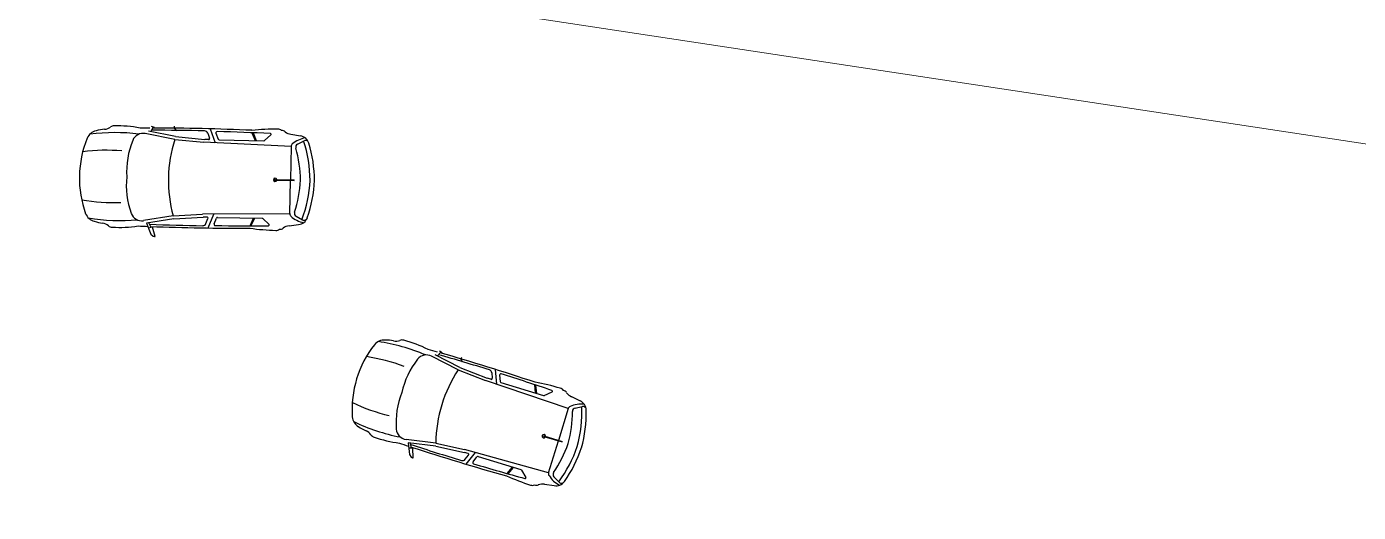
# Model space of a CAD drawing. Header units: millimetres. Extents: x 348 to 2201, y 118 to 1049.
# Drawn here: x 877.51 to 898.53, y 506.5 to 514.17 of the extents above; entities that cross this region are included whole.
import ezdxf

# ---------------------------------------------------------------- set-up
doc = ezdxf.new("R2010")
doc.units = ezdxf.units.MM
doc.layers.add('100_SIST_VIARIO_MEIO_FIO', color=1, linetype='Continuous', lineweight=18)

msp = doc.modelspace()

# ---------------------------------------------------------------- linework, layer by layer
at = {"linetype": 'ByBlock'}
for p, q in [((879.861, 512.435), (879.433, 512.521)), ((879.508, 512.586), (879.469, 512.513)), ((879.528, 512.578), (879.483, 512.595)), ((879.843, 512.587), (879.846, 512.597)), ((879.848, 512.563), (879.843, 512.587)), ((879.88, 512.526), (879.848, 512.563)), ((880.408, 512.557), (880.488, 512.336)), ((879.848, 512.39), (879.384, 512.482)), ((879.848, 512.39), (880.309, 512.345)), ((879.861, 512.435), (880.322, 512.39)), ((881.685, 512.28), (880.309, 512.345)), ((880.383, 512.387), (880.322, 512.39)), ((880.369, 512.489), (880.398, 512.409)), ((880.499, 512.49), (880.533, 512.396)), ((880.55, 512.384), (881.253, 512.37)), ((881.066, 512.495), (881.117, 512.372)), ((881.084, 512.493), (881.134, 512.372)), ((881.264, 512.374), (881.366, 512.461)), ((881.683, 512.472), (881.833, 512.445)), ((881.785, 512.315), (881.889, 512.37)), ((881.685, 512.279), (881.675, 511.753)), ((881.433, 511.747), (881.736, 511.744)), ((881.434, 511.76), (881.736, 511.751)), ((881.664, 511.219), (881.674, 511.744)), ((881.736, 511.744), (881.736, 511.751)), ((879.823, 511.182), (879.356, 511.108)), ((879.835, 511.136), (879.404, 511.068)), ((879.404, 511.068), (879.472, 510.895)), ((879.476, 511), (879.44, 511.074)), ((879.823, 511.182), (880.286, 511.208)), ((879.835, 511.136), (880.297, 511.162)), ((881.664, 511.217), (880.286, 511.208)), ((880.358, 511.163), (880.297, 511.162)), ((880.34, 511.062), (880.373, 511.141)), ((880.376, 510.992), (880.466, 511.209)), ((880.47, 511.055), (880.508, 511.148)), ((880.525, 511.159), (881.228, 511.145)), ((881.037, 511.028), (881.093, 511.148)), ((881.055, 511.029), (881.11, 511.148)), ((881.24, 511.14), (881.338, 511.049)), ((881.653, 511.026), (881.804, 511.047)), ((881.763, 511.178), (881.864, 511.119)), ((879.497, 511.007), (879.451, 510.992)), ((879.472, 510.895), (879.508, 510.862)), ((879.541, 510.858), (879.497, 511.007)), ((879.508, 510.862), (879.531, 510.856)), ((879.531, 510.856), (879.541, 510.858)), ((884.324, 508.752), (883.903, 508.968)), ((884.349, 508.792), (883.961, 508.991)), ((884.051, 509.033), (883.994, 508.974)), ((884.068, 509.02), (884.029, 509.049)), ((884.372, 508.919), (884.374, 508.943)), ((884.374, 508.943), (884.379, 508.952)), ((884.324, 508.752), (884.755, 508.582)), ((884.349, 508.792), (884.78, 508.622)), ((884.392, 508.874), (884.372, 508.919)), ((884.908, 508.759), (884.926, 508.525)), ((886.061, 508.143), (884.755, 508.582)), ((884.838, 508.603), (884.78, 508.622)), ((884.852, 508.705), (884.859, 508.619)), ((884.977, 508.67), (884.985, 508.57)), ((884.997, 508.554), (885.67, 508.348)), ((885.525, 508.519), (885.54, 508.388)), ((885.541, 508.513), (885.557, 508.383)), ((885.682, 508.349), (885.804, 508.405)), ((886.111, 508.329), (886.248, 508.262)), ((886.061, 508.142), (885.907, 507.639)), ((886.167, 508.149), (886.282, 508.174)), ((885.673, 507.7), (885.964, 507.614)), ((885.677, 507.712), (885.966, 507.621)), ((883.97, 507.597), (883.5, 507.654)), ((883.535, 507.602), (883.553, 507.417)), ((883.968, 507.55), (883.535, 507.602)), ((883.608, 507.518), (883.559, 507.516)), ((883.586, 507.517), (883.572, 507.597)), ((883.61, 507.362), (883.608, 507.518)), ((883.968, 507.55), (884.42, 507.448)), ((883.97, 507.597), (884.422, 507.496)), ((885.75, 507.127), (884.422, 507.496)), ((885.75, 507.128), (885.904, 507.631)), ((885.964, 507.614), (885.966, 507.621)), ((883.553, 507.417), (883.579, 507.375)), ((883.579, 507.375), (883.6, 507.363)), ((883.6, 507.363), (883.61, 507.362)), ((884.479, 507.432), (884.42, 507.448)), ((884.434, 507.34), (884.487, 507.407)), ((884.45, 507.263), (884.595, 507.447)), ((884.557, 507.298), (884.619, 507.377)), ((884.638, 507.383), (885.311, 507.177)), ((885.095, 507.116), (885.181, 507.217)), ((885.112, 507.113), (885.198, 507.212)), ((885.321, 507.169), (885.39, 507.055)), ((885.834, 507.063), (885.915, 506.977)), ((885.687, 506.945), (885.838, 506.924))]:
    msp.add_line(p, q, dxfattribs=at)
for centre, radius, start, end in [((878.652, 512.326), 0.204, 102.8808, 156.0442), ((878.797, 511.896), 0.657, 94.8331, 106.7906), ((878.726, 512.727), 0.178, 274.8331, 307.5308), ((878.887, 512.518), 0.0863, 86.3176, 127.5308), ((878.942, 510.781), 1.824, 78.6695, 91.5551), ((879.445, 475.935), 36.635, 89.9845, 90.2256), ((879.445, 475.935), 36.6, 88.6294, 89.944), ((879.445, 475.935), 36.635, 87.4617, 89.9149), ((880.319, 512.471), 0.0533, 20.1228, 88.6294), ((881.415, 509.356), 3.196, 88.9039, 96.2462), ((881.478, 512.466), 0.0863, 50.1566, 91.3698), ((881.536, 512.446), 0.0863, 50.1566, 91.3698), ((880.004, 511.782), 1.661, 157.8377, 178.8437), ((878.903, 509.512), 2.986, 82.67, 97.5631), ((880.397, 511.881), 1.309, 157.7905, 183.4878), ((879.349, 512.308), 0.178, 78.6736, 157.7905), ((881.844, 511.745), 2.097, 162.1119, 178.8437), ((880.383, 512.403), 0.016, 267.3363, 20.1228), ((880.515, 512.496), 0.0178, 88.4555, 200.1228), ((879.501, 474.861), 37.667, 87.1736, 88.4555), ((880.55, 512.402), 0.0178, 200.1228, 268.8437), ((881.253, 512.387), 0.0178, 268.8437, 310.489), ((881.357, 512.469), 0.0124, 318.366, 87.05), ((881.705, 512.648), 0.178, 230.1566, 262.8542), ((881.738, 512.278), 0.0533, 129.8241, 178.8437), ((881.984, 511.983), 0.437, 99.9596, 129.8241), ((881.811, 512.268), 0.0533, 118.1377, 196.1378), ((881.81, 512.284), 0.162, 17.1239, 82.0633), ((880.024, 511.743), 1.96, 359.9786, 18.5457), ((881.911, 512.318), 0.0563, 13.9699, 112.1969), ((880.049, 511.739), 2.005, 0.0454, 17.1839), ((878.773, 509.233), 2.986, 85.3877, 97.2574), ((879.989, 511.738), 1.844, 0.2419, 16.2328), ((880.004, 511.782), 1.661, 178.8437, 199.8497), ((880.392, 511.669), 1.309, 174.1995, 199.8969), ((881.844, 511.745), 2.097, 178.8437, 195.5755), ((881.433, 511.754), 0.0268, 12.604, 345.0834), ((881.433, 511.754), 0.00665, 88.8437, 268.8437), ((879.991, 511.828), 1.844, 341.4546, 357.4455), ((880.025, 511.821), 1.96, 339.1417, 357.7087), ((880.051, 511.824), 2.005, 340.5035, 357.642), ((878.877, 514.38), 2.986, 260.43, 272.2996), ((878.631, 511.294), 0.204, 201.6431, 254.8066), ((878.996, 514.095), 2.986, 260.1242, 275.0174), ((878.793, 511.718), 0.657, 250.8968, 262.8542), ((878.689, 510.89), 0.178, 50.1566, 82.8542), ((879.328, 511.283), 0.178, 199.8969, 279.0138), ((880.892, 547.623), 36.6, 267.7434, 269.0579), ((880.291, 511.082), 0.0533, 269.0579, 337.5646), ((880.358, 511.147), 0.016, 337.5646, 90.3511), ((880.486, 511.049), 0.0178, 157.5646, 269.2318), ((880.524, 511.142), 0.0178, 88.8437, 157.5646), ((881.228, 511.127), 0.0178, 47.1984, 88.8437), ((881.328, 511.041), 0.0124, 270.6374, 39.3214), ((881.717, 511.218), 0.0533, 178.8437, 227.8633), ((881.974, 511.502), 0.437, 227.8633, 257.7278), ((881.79, 511.224), 0.0533, 161.5495, 239.5497), ((881.788, 511.208), 0.162, 275.6241, 340.5634), ((881.888, 511.17), 0.0563, 245.4905, 343.7175), ((878.858, 511.092), 0.0863, 230.1566, 271.3698), ((878.984, 512.826), 1.824, 266.1323, 279.0179), ((880.892, 547.623), 36.635, 267.4617, 267.7029), ((880.892, 547.623), 36.635, 267.7725, 270.2256), ((880.991, 548.694), 37.667, 269.2318, 270.5137), ((881.512, 514.15), 3.196, 261.4411, 268.7834), ((881.449, 511.04), 0.0863, 266.3176, 307.5308), ((881.508, 511.058), 0.0863, 266.3176, 307.5308), ((881.668, 510.849), 0.178, 94.8331, 127.5308), ((883.157, 509.018), 0.204, 86.9967, 140.1602), ((882.628, 506.243), 2.986, 66.7859, 81.679), ((883.178, 508.564), 0.657, 78.9491, 90.9065), ((883.338, 509.383), 0.178, 258.9491, 291.6467), ((883.435, 509.138), 0.0863, 70.4335, 111.6467), ((883.013, 507.452), 1.824, 62.7854, 75.671), ((884.308, 508.125), 1.661, 141.9536, 162.9596), ((882.426, 506.009), 2.986, 69.5036, 81.3733), ((883.822, 508.81), 0.178, 62.7895, 141.9064), ((873.959, 473.799), 36.635, 74.1004, 74.3415), ((873.959, 473.799), 36.6, 72.7453, 74.0599), ((873.959, 473.799), 36.635, 71.5777, 74.0308), ((884.712, 508.112), 1.309, 141.9064, 167.6037), ((886.067, 507.586), 2.097, 146.2278, 162.9596), ((884.799, 508.701), 0.0533, 4.2387, 72.7453), ((884.308, 508.125), 1.661, 162.9596, 183.9656), ((884.843, 508.618), 0.016, 251.4522, 4.2387), ((884.995, 508.671), 0.0178, 72.5714, 184.2387), ((885.003, 508.571), 0.0178, 184.2387, 252.9596), ((873.719, 472.751), 37.667, 71.2895, 72.5714), ((885.001, 505.405), 3.196, 73.0198, 80.3621), ((884.65, 507.909), 1.309, 158.3154, 184.0128), ((885.675, 508.365), 0.0178, 252.9596, 294.6049), ((885.798, 508.415), 0.0124, 302.4819, 71.1659), ((885.913, 508.379), 0.0863, 34.2725, 75.4857), ((885.963, 508.344), 0.0863, 34.2725, 75.4857), ((886.181, 508.492), 0.178, 214.2725, 246.9701), ((883.935, 510.932), 2.986, 244.5459, 256.4156), ((886.067, 507.586), 2.097, 162.9596, 179.6914), ((886.112, 508.126), 0.0533, 113.94, 162.9596), ((886.267, 507.776), 0.437, 84.0755, 113.94), ((886.179, 508.097), 0.0533, 102.2536, 180.2538), ((884.316, 508.082), 1.96, 344.0945, 2.6616), ((886.182, 508.113), 0.162, 1.2399, 66.1792), ((884.34, 508.071), 2.005, 344.1613, 1.2998), ((886.289, 508.118), 0.0563, 358.0858, 96.3128), ((882.854, 508.03), 0.204, 185.759, 238.9225), ((883.971, 510.625), 2.986, 244.2401, 259.1333), ((884.282, 508.086), 1.844, 344.3578, 0.3487), ((883.126, 508.394), 0.657, 235.0127, 246.9701), ((882.799, 507.626), 0.178, 34.2725, 66.9701), ((883.017, 507.775), 0.0863, 214.2725, 255.4857), ((883.612, 509.408), 1.824, 250.2482, 263.1338), ((883.521, 507.83), 0.178, 184.0128, 263.1297), ((885.675, 507.706), 0.0268, 356.7199, 329.1993), ((885.675, 507.706), 0.00665, 72.9596, 252.9596), ((894.971, 542.354), 36.635, 251.5777, 251.8188), ((894.971, 542.354), 36.6, 251.8593, 253.1739), ((894.971, 542.354), 36.635, 251.8884, 254.3415), ((884.308, 508.172), 1.844, 325.5705, 341.5614), ((884.339, 508.156), 1.96, 323.2576, 341.8246), ((884.365, 508.152), 2.005, 324.6194, 341.7579), ((884.392, 507.373), 0.0533, 253.1739, 321.6805), ((884.475, 507.417), 0.016, 321.6805, 74.467), ((884.571, 507.287), 0.0178, 141.6805, 253.3478), ((895.36, 543.357), 37.667, 253.3478, 254.6297), ((884.633, 507.366), 0.0178, 72.9596, 141.6805), ((886.406, 509.989), 3.196, 245.5571, 252.8993), ((885.306, 507.16), 0.0178, 31.3143, 72.9596), ((885.379, 507.05), 0.0124, 254.7533, 23.4373), ((885.801, 507.113), 0.0533, 162.9596, 211.9792), ((886.127, 507.316), 0.437, 211.9792, 241.8437), ((885.873, 507.099), 0.0533, 145.6654, 223.6656), ((885.495, 507.015), 0.0863, 250.4335, 291.6467), ((885.556, 507.016), 0.0863, 250.4335, 291.6467), ((885.653, 506.771), 0.178, 78.9491, 111.6467), ((885.867, 507.084), 0.162, 259.74, 324.6793), ((885.952, 507.02), 0.0563, 229.6064, 327.8334)]:
    msp.add_arc(centre, radius, start, end, dxfattribs=at)
at = {"layer": '100_SIST_VIARIO_MEIO_FIO'}
msp.add_lwpolyline([(983.593, 499.272), (959.449, 503.103), (880.401, 515.086), (749.036, 535.631), (686.983, 544.9), (569.906, 563.719), (537.095, 568.631), (535.744, 569.082), (533.808, 571.258), (532.886, 573.654), (550.81, 689.904), (553.431, 692.116), (554.131, 692.384), (555.031, 692.585)], dxfattribs=at)

doc.saveas('drawing.dxf')
